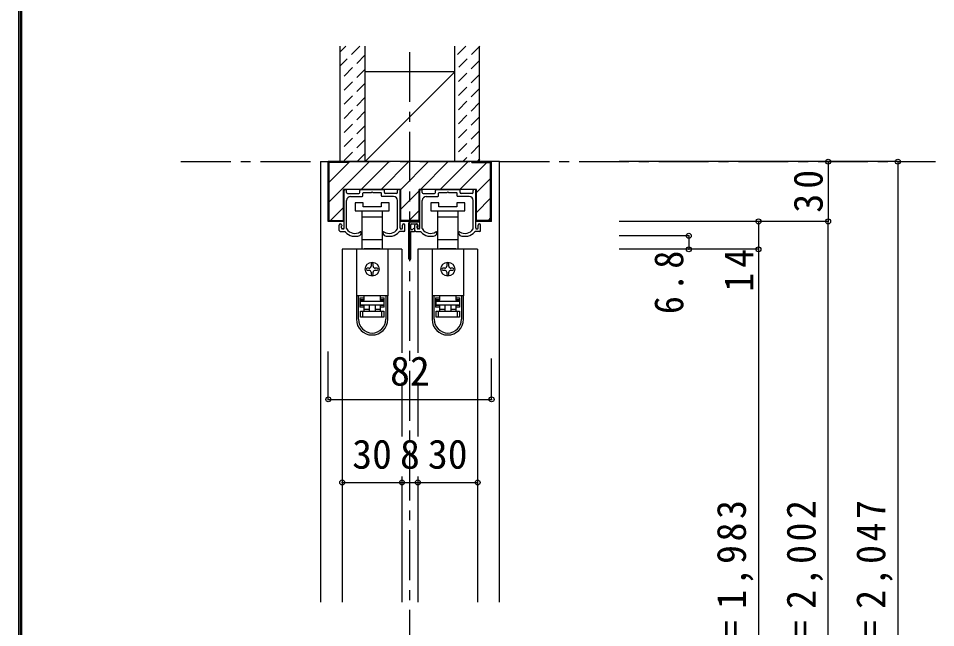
# Model space of a CAD drawing. Units: millimetres at full size, sheet at 1:5; details may follow other scales. Extents: x -973 to 977, y -718 to 696.
# Drawn here: x -973.3 to -512.7, y -293 to 12.7 of the extents above; entities that cross this region are included whole.
import ezdxf
from ezdxf.enums import TextEntityAlignment as Align

# ---------------------------------------------------------------- set-up
doc = ezdxf.new("R2010")
doc.units = ezdxf.units.MM
doc.header["$LTSCALE"] = 5
doc.header["$PDMODE"] = 32
doc.header["$PDSIZE"] = 2.5
doc.linetypes.add('CHAIN1', pattern=[8, 5, -1, 1, -1])
doc.linetypes.add('DASHED1', pattern=[1.8, 1.2, -0.6])
for name, color, linetype in [('0-1_通り芯', 4, 'CHAIN1'), ('0-2_柱', 3, 'Continuous'), ('0-3_仕上げ', 2, 'Continuous'), ('0-4_枠', 3, 'Continuous'), ('0-6_扉', 6, 'Continuous'), ('0-7_金物', 7, 'Continuous'), ('0-B_寸法', 7, 'Continuous'), ('0-C_ハッチ', 4, 'DASHED1'), ('F-1_枠', 6, 'Continuous')]:
    doc.layers.add(name, color=color, linetype=linetype)
doc.styles.add('ＭＳ ゴシック', font='')
doc.styles.get('ＭＳ ゴシック').set_extended_font_data('MS Gothic')

msp = doc.modelspace()

# ---------------------------------------------------------------- linework, layer by layer
at = {"layer": '0-1_通り芯'}
for p, q in [((-776.68, -509.167), (-776.68, -1.167)), ((-891.68, -59.167), (-512.68, -59.167))]:
    msp.add_line(p, q, dxfattribs=at)
at = {"layer": '0-2_柱'}
for p, q in [((-754.18, -14.167), (-799.18, -14.167)), ((-754.18, -59.167), (-799.18, -59.167))]:
    msp.add_line(p, q, dxfattribs=at)
at = {"layer": '0-2_柱', "color": 7}
msp.add_line((-754.18, -14.167), (-799.18, -59.167), dxfattribs=at)
at = {"layer": '0-3_仕上げ'}
for p, q in [((-811.68, -59.167), (-811.68, -1.167)), ((-799.18, -59.167), (-799.18, -1.167)), ((-754.18, -59.167), (-754.18, -1.167)), ((-741.68, -59.167), (-741.68, -1.167))]:
    msp.add_line(p, q, dxfattribs=at)
at = {"layer": '0-4_枠', "color": 4}
for p, q in [((-821.68, -59.167), (-817.68, -59.167)), ((-821.68, -59.167), (-821.68, -280.167)), ((-731.68, -59.167), (-735.68, -59.167)), ((-731.68, -280.167), (-731.68, -59.167))]:
    msp.add_line(p, q, dxfattribs=at)
at = {"layer": '0-4_枠'}
for p, q in [((-817.68, -89.167), (-817.68, -59.167)), ((-735.68, -59.167), (-817.68, -59.167)), ((-817.18, -88.667), (-817.18, -59.667)), ((-807.68, -59.667), (-817.18, -59.667)), ((-807.68, -59.667), (-807.68, -59.167)), ((-745.68, -59.667), (-745.68, -59.167)), ((-745.68, -59.667), (-736.18, -59.667)), ((-736.18, -88.667), (-736.18, -59.667)), ((-735.68, -89.167), (-735.68, -59.167)), ((-810.08, -89.167), (-810.08, -73.167)), ((-781.28, -73.167), (-810.08, -73.167)), ((-781.28, -89.167), (-781.28, -73.167)), ((-772.08, -89.167), (-772.08, -73.167)), ((-743.28, -73.167), (-772.08, -73.167)), ((-743.28, -89.167), (-743.28, -73.167)), ((-810.08, -89.167), (-817.68, -89.167)), ((-817.18, -88.667), (-810.08, -88.667)), ((-772.08, -88.667), (-781.28, -88.667)), ((-772.08, -89.167), (-781.28, -89.167)), ((-736.18, -88.667), (-743.28, -88.667)), ((-735.68, -89.167), (-743.28, -89.167))]:
    msp.add_line(p, q, dxfattribs=at)
at = {"layer": '0-6_扉'}
for p, q in [((-780.68, -103.167), (-810.68, -103.167)), ((-810.68, -103.167), (-810.68, -280.167)), ((-780.68, -103.167), (-780.68, -155.143)), ((-772.68, -103.167), (-772.68, -155.143)), ((-742.68, -103.167), (-772.68, -103.167)), ((-742.68, -103.167), (-742.68, -280.167)), ((-780.68, -170.071), (-780.68, -197.167)), ((-772.68, -170.071), (-772.68, -197.167)), ((-780.68, -217.167), (-780.68, -280.167)), ((-772.68, -217.167), (-772.68, -280.167))]:
    msp.add_line(p, q, dxfattribs=at)
at = {"layer": '0-7_金物'}
for p, q in [((-809.68, -92.467), (-809.68, -73.667)), ((-809.18, -73.167), (-808.98, -73.167)), ((-808.48, -74.667), (-808.48, -73.667)), ((-801.83, -74.667), (-801.83, -73.667)), ((-801.33, -73.167), (-790.03, -73.167)), ((-789.53, -74.667), (-789.53, -73.667)), ((-782.88, -74.667), (-782.88, -73.667)), ((-782.18, -73.167), (-782.38, -73.167)), ((-781.68, -92.467), (-781.68, -73.667)), ((-771.68, -92.467), (-771.68, -73.667)), ((-771.18, -73.167), (-770.98, -73.167)), ((-770.48, -74.667), (-770.48, -73.667)), ((-763.83, -74.667), (-763.83, -73.667)), ((-763.33, -73.167), (-752.03, -73.167)), ((-751.53, -74.667), (-751.53, -73.667)), ((-744.88, -74.667), (-744.88, -73.667)), ((-744.18, -73.167), (-744.38, -73.167)), ((-743.68, -92.467), (-743.68, -73.667)), ((-807.98, -75.167), (-802.33, -75.167)), ((-806.48, -76.667), (-800.63, -76.667)), ((-800.33, -76.367), (-800.33, -74.967)), ((-800.03, -74.667), (-795.98, -74.667)), ((-795.38, -74.667), (-791.33, -74.667)), ((-791.03, -76.367), (-791.03, -74.967)), ((-784.88, -76.667), (-790.73, -76.667)), ((-783.38, -75.167), (-789.03, -75.167)), ((-769.98, -75.167), (-764.33, -75.167)), ((-768.48, -76.667), (-762.63, -76.667)), ((-762.33, -76.367), (-762.33, -74.967)), ((-762.03, -74.667), (-757.98, -74.667)), ((-757.38, -74.667), (-753.33, -74.667)), ((-753.03, -76.367), (-753.03, -74.967)), ((-746.88, -76.667), (-752.73, -76.667)), ((-745.38, -75.167), (-751.03, -75.167)), ((-808.48, -92.79), (-808.48, -78.667)), ((-804.18, -79.867), (-804.18, -83.867)), ((-800.18, -79.867), (-804.18, -79.867)), ((-800.18, -81.867), (-800.18, -79.867)), ((-791.18, -81.867), (-800.18, -81.867)), ((-791.18, -79.867), (-791.18, -81.867)), ((-787.18, -79.867), (-791.18, -79.867)), ((-787.18, -83.867), (-787.18, -79.867)), ((-782.88, -92.79), (-782.88, -78.667)), ((-770.48, -92.79), (-770.48, -78.667)), ((-766.18, -79.867), (-766.18, -83.867)), ((-762.18, -79.867), (-766.18, -79.867)), ((-762.18, -81.867), (-762.18, -79.867)), ((-753.18, -81.867), (-762.18, -81.867)), ((-753.18, -79.867), (-753.18, -81.867)), ((-749.18, -79.867), (-753.18, -79.867)), ((-749.18, -83.867), (-749.18, -79.867)), ((-744.88, -92.79), (-744.88, -78.667)), ((-804.18, -83.867), (-795.68, -83.867)), ((-800.93, -83.867), (-800.93, -86.867)), ((-800.93, -86.867), (-800.93, -98.467)), ((-800.93, -86.867), (-795.68, -86.867)), ((-795.68, -83.867), (-787.18, -83.867)), ((-795.68, -86.867), (-790.43, -86.867)), ((-790.43, -86.867), (-790.43, -83.867)), ((-790.43, -98.467), (-790.43, -86.867)), ((-766.18, -83.867), (-757.68, -83.867)), ((-762.93, -83.867), (-762.93, -86.867)), ((-762.93, -86.867), (-762.93, -98.467)), ((-762.93, -86.867), (-757.68, -86.867)), ((-757.68, -83.867), (-749.18, -83.867)), ((-757.68, -86.867), (-752.43, -86.867)), ((-752.43, -86.867), (-752.43, -83.867)), ((-752.43, -98.467), (-752.43, -86.867)), ((-812.18, -93.667), (-812.18, -90.967)), ((-810.98, -92.467), (-810.98, -91.367)), ((-780.38, -92.467), (-780.38, -91.367)), ((-779.18, -93.667), (-779.18, -90.967)), ((-777.28, -107.867), (-777.28, -89.867)), ((-776.78, -89.367), (-772.18, -89.367)), ((-776.28, -92.867), (-776.28, -90.867)), ((-775.78, -90.367), (-773.18, -90.367)), ((-774.18, -93.867), (-774.18, -90.967)), ((-772.98, -92.467), (-772.98, -91.367)), ((-772.68, -90.867), (-772.68, -91.967)), ((-742.38, -92.467), (-742.38, -91.367)), ((-741.18, -93.667), (-741.18, -90.967)), ((-811.68, -94.167), (-809.381, -94.167)), ((-810.18, -92.967), (-810.48, -92.967)), ((-801.18, -95.25), (-801.18, -94.667)), ((-790.18, -95.25), (-790.18, -94.667)), ((-779.68, -94.167), (-781.979, -94.167)), ((-781.18, -92.967), (-780.88, -92.967)), ((-776.28, -107.867), (-776.28, -94.467)), ((-775.98, -93.167), (-775.18, -93.167)), ((-775.98, -94.167), (-774.48, -94.167)), ((-773.68, -94.167), (-771.381, -94.167)), ((-772.18, -92.967), (-772.48, -92.967)), ((-763.18, -95.25), (-763.18, -94.667)), ((-752.18, -95.25), (-752.18, -94.667)), ((-741.68, -94.167), (-743.979, -94.167)), ((-743.18, -92.967), (-742.88, -92.967)), ((-800.93, -98.467), (-800.93, -102.867)), ((-795.68, -98.467), (-800.93, -98.467)), ((-790.43, -98.467), (-795.68, -98.467)), ((-790.43, -102.867), (-790.43, -98.467)), ((-762.93, -98.467), (-762.93, -102.867)), ((-757.68, -98.467), (-762.93, -98.467)), ((-752.43, -98.467), (-757.68, -98.467)), ((-752.43, -102.867), (-752.43, -98.467)), ((-803.58, -103.167), (-803.58, -126.467)), ((-787.78, -103.167), (-803.58, -103.167)), ((-800.93, -102.867), (-799.68, -102.867)), ((-791.68, -103.167), (-791.68, -102.867)), ((-791.68, -102.867), (-790.43, -102.867)), ((-787.78, -103.167), (-787.78, -126.467)), ((-765.58, -103.167), (-765.58, -126.467)), ((-749.78, -103.167), (-765.58, -103.167)), ((-762.93, -102.867), (-761.68, -102.867)), ((-753.68, -103.167), (-753.68, -102.867)), ((-753.68, -102.867), (-752.43, -102.867)), ((-749.78, -103.167), (-749.78, -126.467)), ((-797.18, -112.667), (-798.18, -112.667)), ((-798.18, -113.667), (-797.18, -113.667)), ((-796.18, -110.667), (-796.18, -111.667)), ((-796.18, -114.667), (-796.18, -115.667)), ((-795.18, -111.667), (-795.18, -110.667)), ((-795.18, -115.667), (-795.18, -114.667)), ((-793.18, -112.667), (-794.18, -112.667)), ((-794.18, -113.667), (-793.18, -113.667)), ((-759.18, -112.667), (-760.18, -112.667)), ((-760.18, -113.667), (-759.18, -113.667)), ((-758.18, -110.667), (-758.18, -111.667)), ((-758.18, -114.667), (-758.18, -115.667)), ((-757.18, -111.667), (-757.18, -110.667)), ((-757.18, -115.667), (-757.18, -114.667)), ((-755.18, -112.667), (-756.18, -112.667)), ((-756.18, -113.667), (-755.18, -113.667)), ((-803.58, -126.467), (-803.58, -126.567)), ((-787.78, -126.467), (-803.58, -126.467)), ((-803.58, -126.567), (-803.58, -138.267)), ((-802.58, -126.567), (-803.58, -126.567)), ((-802.58, -138.267), (-802.58, -126.567)), ((-799.88, -126.567), (-802.58, -126.567)), ((-801.78, -127.567), (-799.88, -127.567)), ((-801.78, -127.567), (-801.78, -132.267)), ((-799.88, -128.567), (-801.78, -128.567)), ((-799.68, -128.667), (-801.58, -128.667)), ((-801.58, -128.667), (-801.58, -129.167)), ((-800.58, -126.567), (-800.58, -126.467)), ((-799.88, -126.567), (-799.88, -127.567)), ((-799.88, -127.567), (-799.88, -128.567)), ((-799.68, -128.667), (-799.68, -126.467)), ((-791.68, -126.467), (-791.68, -128.667)), ((-789.78, -128.667), (-791.68, -128.667)), ((-791.48, -127.567), (-791.48, -126.567)), ((-788.78, -126.567), (-791.48, -126.567)), ((-791.48, -127.567), (-789.58, -127.567)), ((-790.78, -126.467), (-790.78, -126.567)), ((-789.78, -129.167), (-789.78, -128.667)), ((-789.58, -132.267), (-789.58, -127.567)), ((-787.78, -126.467), (-787.78, -126.567)), ((-787.78, -138.267), (-787.78, -126.567)), ((-765.58, -126.467), (-765.58, -126.567)), ((-749.78, -126.467), (-765.58, -126.467)), ((-765.58, -126.567), (-765.58, -138.267)), ((-764.58, -126.567), (-765.58, -126.567)), ((-764.58, -138.267), (-764.58, -126.567)), ((-761.88, -126.567), (-764.58, -126.567)), ((-763.78, -127.567), (-761.88, -127.567)), ((-763.78, -127.567), (-763.78, -132.267)), ((-761.88, -128.567), (-763.78, -128.567)), ((-761.68, -128.667), (-763.58, -128.667)), ((-763.58, -128.667), (-763.58, -129.167)), ((-762.58, -126.567), (-762.58, -126.467)), ((-761.88, -126.567), (-761.88, -127.567)), ((-761.88, -127.567), (-761.88, -128.567)), ((-761.68, -128.667), (-761.68, -126.467)), ((-753.68, -126.467), (-753.68, -128.667)), ((-751.78, -128.667), (-753.68, -128.667)), ((-753.48, -127.567), (-753.48, -126.567)), ((-750.78, -126.567), (-753.48, -126.567)), ((-753.48, -127.567), (-751.58, -127.567)), ((-752.78, -126.467), (-752.78, -126.567)), ((-751.78, -129.167), (-751.78, -128.667)), ((-751.58, -132.267), (-751.58, -127.567)), ((-749.78, -126.467), (-749.78, -126.567)), ((-749.78, -138.267), (-749.78, -126.567)), ((-799.88, -132.267), (-801.78, -132.267)), ((-799.88, -132.267), (-799.88, -134.167)), ((-799.68, -133.167), (-799.68, -131.167)), ((-799.68, -133.167), (-797.18, -133.167)), ((-799.68, -134.167), (-799.68, -133.167)), ((-797.18, -131.167), (-797.18, -134.167)), ((-794.18, -131.167), (-794.18, -134.167)), ((-791.68, -131.167), (-791.68, -133.167)), ((-791.48, -131.267), (-789.58, -131.267)), ((-791.48, -132.267), (-791.48, -131.267)), ((-791.48, -134.167), (-791.48, -132.267)), ((-789.58, -132.267), (-791.48, -132.267)), ((-761.88, -132.267), (-763.78, -132.267)), ((-761.88, -132.267), (-761.88, -134.167)), ((-761.68, -133.167), (-761.68, -131.167)), ((-761.68, -133.167), (-759.18, -133.167)), ((-761.68, -134.167), (-761.68, -133.167)), ((-759.18, -131.167), (-759.18, -134.167)), ((-756.18, -131.167), (-756.18, -134.167)), ((-753.68, -131.167), (-753.68, -133.167)), ((-753.48, -131.267), (-751.58, -131.267)), ((-753.48, -132.267), (-753.48, -131.267)), ((-753.48, -134.167), (-753.48, -132.267)), ((-751.58, -132.267), (-753.48, -132.267)), ((-801.58, -137.167), (-801.58, -134.167)), ((-801.58, -134.167), (-800.58, -134.167)), ((-800.58, -137.167), (-801.58, -137.167)), ((-800.58, -134.167), (-800.58, -137.167)), ((-800.58, -134.167), (-790.78, -134.167)), ((-790.78, -137.167), (-800.58, -137.167)), ((-790.78, -137.167), (-790.78, -134.167)), ((-790.78, -134.167), (-789.78, -134.167)), ((-789.78, -137.167), (-790.78, -137.167)), ((-789.78, -134.167), (-789.78, -137.167)), ((-763.58, -137.167), (-763.58, -134.167)), ((-763.58, -134.167), (-762.58, -134.167)), ((-762.58, -137.167), (-763.58, -137.167)), ((-762.58, -134.167), (-762.58, -137.167)), ((-762.58, -134.167), (-752.78, -134.167)), ((-752.78, -137.167), (-762.58, -137.167)), ((-752.78, -137.167), (-752.78, -134.167)), ((-752.78, -134.167), (-751.78, -134.167)), ((-751.78, -137.167), (-752.78, -137.167)), ((-751.78, -134.167), (-751.78, -137.167))]:
    msp.add_line(p, q, dxfattribs=at)
for points in [[(-795.38, -74.667), (-795.68, -74.367), (-795.98, -74.667)], [(-757.38, -74.667), (-757.68, -74.367), (-757.98, -74.667)], [(-791.68, -102.867), (-799.68, -102.867), (-799.68, -103.167)], [(-753.68, -102.867), (-761.68, -102.867), (-761.68, -103.167)], [(-789.58, -128.567), (-791.48, -128.567), (-791.48, -127.567)], [(-787.78, -126.567), (-788.78, -126.567), (-788.78, -138.267)], [(-751.58, -128.567), (-753.48, -128.567), (-753.48, -127.567)], [(-749.78, -126.567), (-750.78, -126.567), (-750.78, -138.267)], [(-801.78, -131.267), (-799.88, -131.267), (-799.88, -132.267)], [(-794.18, -133.167), (-791.68, -133.167), (-791.68, -134.167)], [(-763.78, -131.267), (-761.88, -131.267), (-761.88, -132.267)], [(-756.18, -133.167), (-753.68, -133.167), (-753.68, -134.167)]]:
    msp.add_lwpolyline(points, dxfattribs=at)
for points in [[(-789.78, -131.167), (-801.58, -131.167), (-801.58, -129.167), (-789.78, -129.167)], [(-751.78, -131.167), (-763.58, -131.167), (-763.58, -129.167), (-751.78, -129.167)]]:
    msp.add_lwpolyline(points, close=True, dxfattribs=at)
for centre in [(-795.68, -113.167), (-757.68, -113.167)]:
    msp.add_circle(centre, 3.5, dxfattribs=at)
for centre, radius, start, end in [((-809.18, -73.667), 0.5, 90, 180), ((-808.98, -73.667), 0.5, 0, 90), ((-801.33, -73.667), 0.5, 90, 180), ((-790.03, -73.667), 0.5, 0, 90), ((-782.38, -73.667), 0.5, 90, 180), ((-782.18, -73.667), 0.5, 0, 90), ((-771.18, -73.667), 0.5, 90, 180), ((-770.98, -73.667), 0.5, 0, 90), ((-763.33, -73.667), 0.5, 90, 180), ((-752.03, -73.667), 0.5, 0, 90), ((-744.38, -73.667), 0.5, 90, 180), ((-744.18, -73.667), 0.5, 0, 90), ((-807.98, -74.667), 0.5, 180, 270), ((-806.48, -78.667), 2, 90, 180), ((-802.33, -74.667), 0.5, 270, 0), ((-800.63, -76.367), 0.3, 270, 0), ((-800.03, -74.967), 0.3, 90, 180), ((-791.33, -74.967), 0.3, 0, 90), ((-790.73, -76.367), 0.3, 180, 270), ((-789.03, -74.667), 0.5, 180, 270), ((-784.88, -78.667), 2, 0, 90), ((-783.38, -74.667), 0.5, 270, 0), ((-769.98, -74.667), 0.5, 180, 270), ((-768.48, -78.667), 2, 90, 180), ((-764.33, -74.667), 0.5, 270, 0), ((-762.63, -76.367), 0.3, 270, 0), ((-762.03, -74.967), 0.3, 90, 180), ((-753.33, -74.967), 0.3, 0, 90), ((-752.73, -76.367), 0.3, 180, 270), ((-751.03, -74.667), 0.5, 180, 270), ((-746.88, -78.667), 2, 0, 90), ((-745.38, -74.667), 0.5, 270, 0), ((-811.58, -90.967), 0.6, 0, 180), ((-810.98, -91.167), 0.2, 270, 90), ((-780.38, -91.167), 0.2, 90, 270), ((-779.78, -90.967), 0.6, 0, 180), ((-776.78, -89.867), 0.5, 90, 180), ((-775.78, -90.867), 0.5, 90, 180), ((-773.58, -90.967), 0.6, 0, 180), ((-773.18, -90.867), 0.5, 0, 90), ((-772.98, -91.167), 0.2, 270, 90), ((-772.68, -92.167), 0.2, 90, 270), ((-772.18, -89.867), 0.5, 0, 90), ((-742.38, -91.167), 0.2, 90, 270), ((-741.78, -90.967), 0.6, 0, 180), ((-811.68, -93.667), 0.5, 180, 270.00019), ((-810.48, -92.467), 0.5, 180, 270), ((-810.18, -92.467), 0.5, 270, 0), ((-807.68, -93.115), 2, 211.73927, 220.92587), ((-804.28, -90.167), 6.5, 220.92587, 292.44644), ((-808.18, -92.79), 0.3, 180, 213.92311), ((-804.28, -90.167), 5, 213.92311, 301.89079), ((-802.18, -95.25), 1, 292.44644, 0), ((-801.48, -94.667), 0.3, 0, 121.89079), ((-789.88, -94.667), 0.3, 58.10921, 180), ((-789.18, -95.25), 1, 180, 247.55356), ((-787.08, -90.167), 5, 238.10921, 326.07689), ((-787.08, -90.167), 6.5, 247.55356, 319.07413), ((-783.18, -92.79), 0.3, 326.07689, 0), ((-783.68, -93.115), 2, 319.07413, 328.26073), ((-781.18, -92.467), 0.5, 180, 270), ((-780.88, -92.467), 0.5, 270, 0), ((-779.68, -93.667), 0.5, 269.99981, 0), ((-775.98, -92.867), 0.3, 180, 270), ((-775.98, -94.467), 0.3, 90, 180), ((-774.68, -93.167), 0.5, 0, 180), ((-774.48, -93.867), 0.3, 270, 0), ((-773.68, -93.667), 0.5, 180, 270.00019), ((-772.48, -92.467), 0.5, 180, 270), ((-772.18, -92.367), 0.5, 180, 0), ((-772.18, -92.467), 0.5, 270, 0), ((-769.68, -93.115), 2, 211.73927, 220.92587), ((-766.28, -90.167), 6.5, 220.92587, 292.44644), ((-770.18, -92.79), 0.3, 180, 213.92311), ((-766.28, -90.167), 5, 213.92311, 301.89079), ((-764.18, -95.25), 1, 292.44644, 0), ((-763.48, -94.667), 0.3, 0, 121.89079), ((-751.88, -94.667), 0.3, 58.10921, 180), ((-751.18, -95.25), 1, 180, 247.55356), ((-749.08, -90.167), 5, 238.10921, 326.07689), ((-749.08, -90.167), 6.5, 247.55356, 319.07413), ((-745.18, -92.79), 0.3, 326.07689, 0), ((-745.68, -93.115), 2, 319.07413, 328.26073), ((-743.18, -92.467), 0.5, 180, 270), ((-742.88, -92.467), 0.5, 270, 0), ((-741.68, -93.667), 0.5, 269.99981, 0), ((-795.68, -110.667), 0.5, 90, 180), ((-795.68, -110.667), 0.5, 0, 90), ((-776.78, -107.867), 0.5, 180, 0), ((-757.68, -110.667), 0.5, 90, 180), ((-757.68, -110.667), 0.5, 0, 90), ((-798.18, -113.167), 0.5, 90, 180), ((-798.18, -113.167), 0.5, 180, 270), ((-797.18, -111.667), 1, 270, 0), ((-797.18, -114.667), 1, 0, 90), ((-794.18, -111.667), 1, 180, 270), ((-794.18, -114.667), 1, 90, 180), ((-793.18, -113.167), 0.5, 0, 90), ((-793.18, -113.167), 0.5, 270, 0), ((-760.18, -113.167), 0.5, 90, 180), ((-760.18, -113.167), 0.5, 180, 270), ((-759.18, -111.667), 1, 270, 0), ((-759.18, -114.667), 1, 0, 90), ((-756.18, -111.667), 1, 180, 270), ((-756.18, -114.667), 1, 90, 180), ((-755.18, -113.167), 0.5, 0, 90), ((-755.18, -113.167), 0.5, 270, 0), ((-795.68, -115.667), 0.5, 180, 270), ((-795.68, -115.667), 0.5, 270, 0), ((-757.68, -115.667), 0.5, 180, 270), ((-757.68, -115.667), 0.5, 270, 0), ((-795.68, -138.267), 7.9, 180, 0), ((-795.68, -138.267), 6.9, 180, 0), ((-757.68, -138.267), 7.9, 180, 0), ((-757.68, -138.267), 6.9, 180, 0)]:
    msp.add_arc(centre, radius, start, end, dxfattribs=at)
at = {"layer": '0-B_寸法', "color": 4}
for p, q in [((-531.68, -59.167), (-671.68, -59.167)), ((-566.68, -59.167), (-566.68, -89.167)), ((-531.68, -59.167), (-531.68, -497.167)), ((-566.68, -89.167), (-671.68, -89.167)), ((-601.68, -89.167), (-601.68, -103.167)), ((-566.68, -509.167), (-566.68, -89.167)), ((-636.68, -96.367), (-671.68, -96.367)), ((-636.68, -96.367), (-636.68, -103.167)), ((-601.68, -103.167), (-671.68, -103.167)), ((-601.68, -103.167), (-601.68, -489.167)), ((-817.68, -178.471), (-817.68, -154.413)), ((-735.68, -178.471), (-735.68, -157.913)), ((-817.68, -178.471), (-735.68, -178.471)), ((-810.68, -220.167), (-742.68, -220.167))]:
    msp.add_line(p, q, dxfattribs=at)
at = {"layer": '0-B_寸法'}
for p in [(-566.68, -59.167), (-531.68, -59.167), (-601.68, -89.167), (-566.68, -89.167), (-636.68, -96.367), (-636.68, -103.167), (-601.68, -103.167), (-817.68, -178.471), (-735.68, -178.471), (-810.68, -220.167), (-780.68, -220.167), (-772.68, -220.167), (-742.68, -220.167)]:
    msp.add_point(p, dxfattribs=at)
at = {"layer": '0-C_ハッチ'}
for p, q in [((-808.855, -1.167), (-811.68, -3.992)), ((-801.784, -1.167), (-811.68, -11.063)), ((-748.646, -1.167), (-754.18, -6.7)), ((-741.575, -1.167), (-754.18, -13.771)), ((-799.18, -5.634), (-811.68, -18.134)), ((-741.68, -8.343), (-754.18, -20.843)), ((-799.18, -12.705), (-811.68, -25.205)), ((-741.68, -15.414), (-754.18, -27.914)), ((-799.18, -19.777), (-811.68, -32.277)), ((-741.68, -22.485), (-754.18, -34.985)), ((-799.18, -26.848), (-811.68, -39.348)), ((-741.68, -29.556), (-754.18, -42.056)), ((-799.18, -33.919), (-811.68, -46.419)), ((-741.68, -36.627), (-754.18, -49.127)), ((-799.18, -40.99), (-811.68, -53.49)), ((-741.68, -43.698), (-754.18, -56.198)), ((-799.18, -48.061), (-810.286, -59.167)), ((-799.18, -55.132), (-803.215, -59.167)), ((-741.68, -50.769), (-750.078, -59.167)), ((-741.68, -57.84), (-743.007, -59.167))]:
    msp.add_line(p, q, dxfattribs=at)
at = {"layer": '0-C_ハッチ', "linetype": 'Continuous'}
for p, q in [((-817.18, -69.438), (-806.909, -59.167)), ((-817.18, -79.337), (-797.01, -59.167)), ((-801.11, -73.167), (-787.11, -59.167)), ((-791.211, -73.167), (-777.211, -59.167)), ((-781.311, -73.167), (-767.311, -59.167)), ((-771.412, -73.167), (-757.412, -59.167)), ((-761.512, -73.167), (-747.512, -59.167)), ((-751.613, -73.167), (-738.113, -59.667)), ((-743.28, -74.734), (-736.18, -67.634)), ((-781.28, -83.035), (-772.08, -73.835)), ((-743.28, -84.633), (-736.18, -77.533)), ((-810.08, -82.137), (-816.61, -88.667)), ((-777.012, -88.667), (-772.08, -83.735)), ((-736.18, -87.433), (-737.414, -88.667))]:
    msp.add_line(p, q, dxfattribs=at)
at = {"layer": 'F-1_枠'}
for p, q in [((-973.347, 695.833), (-973.347, -700.833)), ((-972.514, 695.833), (-972.514, -700.833)), ((-971.68, 695.833), (-971.68, -700.833))]:
    msp.add_line(p, q, dxfattribs=at)

# ---------------------------------------------------------------- texts
at = {"layer": '0-B_寸法', "style": 'ＭＳ ゴシック'}
for s, p in [('82', (-786.68, -175.971)), ('30', (-805.68, -217.667)), ('8', (-781.68, -217.667)), ('30', (-767.68, -217.667))]:
    msp.add_text(s, height=14.66, dxfattribs=at).set_placement(p, align=Align.BOTTOM_LEFT)
at = {"layer": '0-B_寸法', "char_height": 14.66, "attachment_point": 7, "rotation": 90, "style": 'ＭＳ ゴシック'}
for s, insert in [('\\T1.27;\\W0.95;30', (-569.18, -84.792)), ('\\T1.27;\\W0.9;6.8', (-639.18, -135.667)), ('\\T1.27;\\W0.95;14', (-604.18, -124.417)), ('\\T1.19;\\W0.95;ＤＨ＝1,983', (-604.18, -351.417)), ('\\T1.19;\\W0.95;枠内＝2,002', (-569.18, -351.417)), ('\\T1.19;\\W0.95;枠外＝2,047', (-534.18, -351.417))]:
    msp.add_mtext(s, dxfattribs=dict(at, insert=insert))

doc.saveas('drawing.dxf')
